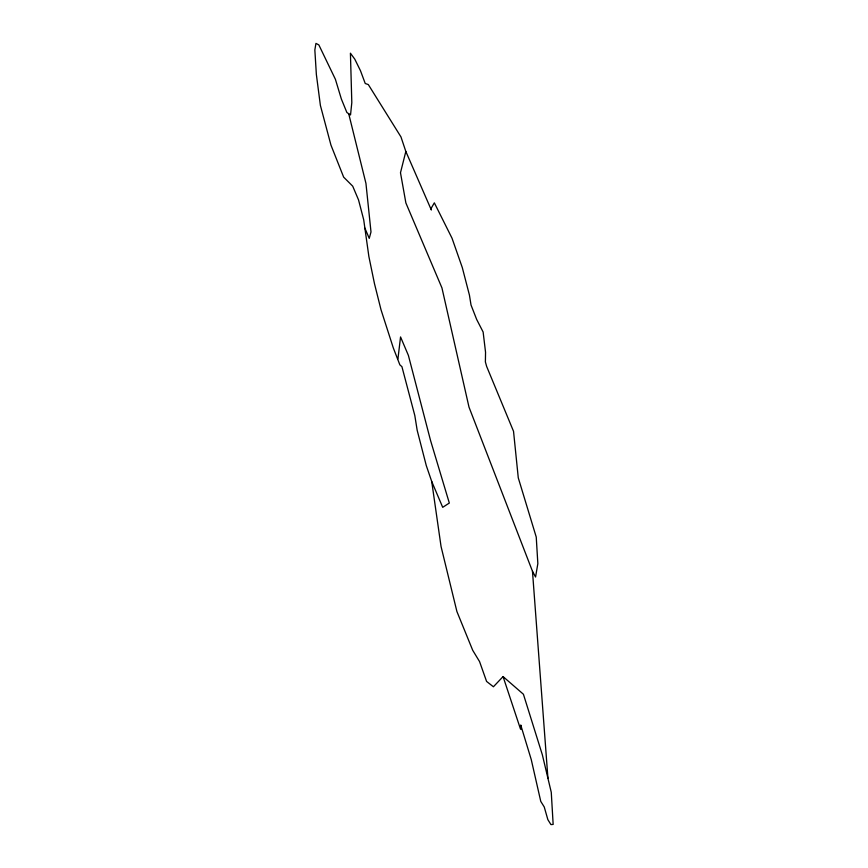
<?xml version="1.0" encoding="UTF-8"?>
<svg xmlns="http://www.w3.org/2000/svg" width="868" height="868" viewBox="0 0 868 868"><rect width="100%" height="100%" fill="white"/><g stroke="black" fill="none" stroke-linecap="round" stroke-linejoin="round"><path stroke-width="1.3" d="M397.945 358.853L400.549 336.947L408.394 355.413L430.582 440.597L449.32 503.039L442.702 507.324L431.721 481.469L426.275 465.563L417.183 430.311L414.806 415.501L401.917 366.665L399.877 364.875L393.291 347.884L381.019 309.767L374.466 283.619L368.878 256.537L363.703 219.778L358.527 199.89L352.712 186.175L343.652 177.137L330.947 145.086L320.39 105.419L316.364 74.464L314.845 49.975L315.941 43.4L318.838 44.897L335.406 79.303L341.352 98.985L346.874 112.493L350.531 114.956L351.811 102.598L350.422 53.198L354.806 59.187L360.48 70.731L365.233 83.491L368.314 84.576L400.973 136.927L405.833 151.466L431.342 210.002L431.233 208.222L434.336 202.83L452.022 238.212L462.297 267.572L469.436 295.142L471.02 305.015L476.684 319.489L483.129 332.021L485.548 352.245L485.386 361.934L486.655 366.459L513.53 431.309L518.272 477.823L536.24 537.064L537.845 563.625L535.567 577.003L532.475 571.252L469.002 407.125L441.942 287.894L405.877 202.938L400.484 172.743L405.833 151.466M503.071 676.584L520.464 728.979L521.31 729.337L520.735 724.997L531.259 759.598L540.764 801.392L544.247 806.969L547.849 819.631L550.941 824.6L553.155 824.416L551.267 792.31L542.337 754.769L523.426 694.259L503.071 676.584L493.415 686.772L486.59 681.434L479.559 661.579L472.724 650.316L456.904 611.517L441.053 546.504L431.721 481.469M364.875 228.11L369.247 238.385L370.994 231.951L365.949 183.398L348.708 113.719M532.475 571.252L547.936 778.314"/></g></svg>
